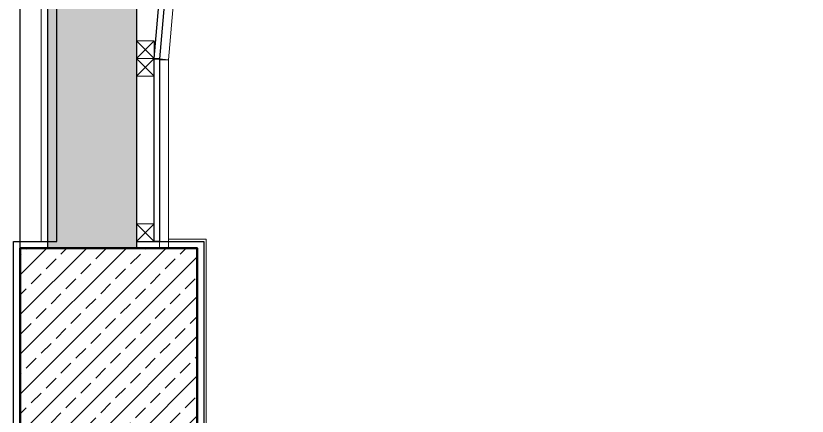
# Model space of a CAD drawing. Extents: x 820 to 5791, y 1495 to 5010.
# Drawn here: x 2728.6 to 2907.5, y 2162 to 2252.6 of the extents above; entities that cross this region are included whole.
import ezdxf

# ---------------------------------------------------------------- set-up
doc = ezdxf.new("R2010")
doc.units = 0
doc.header["$LTSCALE"] = 20
doc.linetypes.add('CACHE', pattern=[0.375, 0.25, -0.125])
for name, color, linetype in [('2_V_Wall', 43, 'CONTINUOUS'), ('2_V_Wall_Gasblock', 133, 'CONTINUOUS'), ('2_V_Wall_Gypsumboard_Fire', 232, 'CONTINUOUS'), ('Kiriş', 7, 'CONTINUOUS'), ('TARAMA', 8, 'CONTINUOUS')]:
    doc.layers.add(name, color=color, linetype=linetype)
for name, color, linetype, lineweight in [('3_V_Profile_Metal', 141, 'CONTINUOUS', 15), ('_00_TT_PLASTER INTERIOR', 60, 'CONTINUOUS', 0), ('_00_TT_WALL LOBBY CERAMIC TILE BIG SIZE', 40, 'CONTINUOUS', 0), ('KOLON', 7, 'CONTINUOUS', 50)]:
    doc.layers.add(name, color=color, linetype=linetype, lineweight=lineweight)
doc.layers.add('_00_TT_AREA', color=140, linetype='CONTINUOUS', plot=False)

msp = doc.modelspace()

# ---------------------------------------------------------------- hatches: boundary and pattern name
at = {"layer": '2_V_Wall_Gasblock'}
h = msp.add_hatch(dxfattribs=at)
h.set_pattern_fill('DASH', color=256, style=0)
h.set_pattern_definition([(0, (-86493.855, 6132.47), (3.175, 3.175), [3.175, -3.175])])
h.paths.add_polyline_path([(2735.84, 2775.03), (2755.84, 2775.03), (2755.84, 2200.04), (2735.84, 2200.04)])
at = {"layer": 'TARAMA'}
h = msp.add_hatch(dxfattribs=at)
h.set_pattern_fill('ANSI33', color=256)
h.set_pattern_definition([(45, (5164.587, -4629.65), (-4.490128, 4.490128), []), (45, (5169.077, -4629.65), (-4.490128, 4.490128), [3.175, -1.5875])])
h.paths.add_polyline_path([(2729.59, 2200.04), (2769.59, 2200.04), (2769.59, 2100.04), (2729.59, 2100.04)])

# ---------------------------------------------------------------- linework, layer by layer
at = {"layer": '2_V_Wall'}
msp.add_lwpolyline([(2735.84, 2775.03), (2755.84, 2775.03), (2755.84, 2200.04), (2735.84, 2200.04)], close=True, dxfattribs=at)
at = {"layer": '2_V_Wall_Gypsumboard_Fire'}
for points in [[(2767.43, 2315.67), (2761.09, 2242.82), (2759.84, 2242.93), (2766.18, 2315.78)], [(2761.09, 2242.82), (2761.09, 2201.55), (2759.84, 2201.55), (2759.84, 2242.82)]]:
    msp.add_lwpolyline(points, close=True, dxfattribs=at)
at = {"layer": '3_V_Profile_Metal'}
for points in [[(2755.84, 2246.94), (2755.84, 2242.94), (2759.84, 2242.94), (2759.84, 2246.94), (2755.84, 2246.94), (2759.84, 2242.94), (2755.84, 2242.94), (2759.84, 2246.94)], [(2755.84, 2238.94), (2755.84, 2242.94), (2759.84, 2242.94), (2759.84, 2238.94), (2755.84, 2238.94), (2759.84, 2242.94), (2755.84, 2242.94), (2759.84, 2238.94)], [(2755.84, 2201.55), (2755.84, 2205.55), (2759.84, 2205.55), (2759.84, 2201.55), (2755.84, 2201.55), (2759.84, 2205.55), (2755.84, 2205.55), (2759.84, 2201.55)]]:
    msp.add_lwpolyline(points, dxfattribs=at)
at = {"layer": '_00_TT_AREA'}
msp.add_lwpolyline([(2728.09, 2915.05), (2595.68, 2915.05), (2595.68, 2121.54), (2728.09, 2121.54), (2728.09, 2201.54), (2737.84, 2201.55), (2737.84, 2776.54), (2740.46, 2776.54), (2740.46, 2858.54), (2737.84, 2858.55), (2737.84, 2905.05), (2728.09, 2905.05)], close=True, dxfattribs=at)
msp.add_lwpolyline([(3753.68, 2904.97), (2861.67, 2904.97), (2861.67, 2906.55), (2767.15, 2906.55), (2767.14, 2905.03), (2755.84, 2905.03), (2755.84, 2858.54), (2740.46, 2858.54), (2740.46, 2776.54), (2755.84, 2776.54), (2755.84, 2201.55), (2771.09, 2201.54), (2771.09, 2100.04), (3403.39, 2100.04)], dxfattribs=at)
at = {"layer": '_00_TT_PLASTER INTERIOR'}
for points in [[(2734.34, 2775.03), (2734.34, 2201.55), (2728.09, 2201.54), (2728.09, 2121.54), (2595.68, 2121.54), (2595.68, 2915.05), (2728.09, 2915.05), (2728.09, 2905.05), (2734.34, 2905.05), (2734.34, 2860.05)], [(2771.09, 2100.04), (2771.09, 2201.54), (2755.84, 2201.55)]]:
    msp.add_lwpolyline(points, dxfattribs=at)
at = {"layer": '_00_TT_WALL LOBBY CERAMIC TILE BIG SIZE'}
for points in [[(2763.08, 2242.65), (2761.09, 2242.82), (2767.6, 2317.66), (2769.59, 2317.49)], [(2761.08, 2242.65), (2763.08, 2242.65), (2763.08, 2200.04), (2761.08, 2200.04)]]:
    msp.add_lwpolyline(points, close=True, dxfattribs=at)
for points in [[(2763.08, 2202.04), (2771.59, 2202.04), (2771.59, 2100.04)], [(2763.08, 2200.04), (2769.59, 2200.04), (2769.59, 2100.04)]]:
    msp.add_lwpolyline(points, dxfattribs=at)
at = {"layer": 'Kiriş', "color": 4, "linetype": 'CACHE', "lineweight": -3, "ltscale": 50}
msp.add_lwpolyline([(2754.59, 2200.04), (2729.59, 2200.04), (2729.59, 2906.55), (2754.59, 2906.55)], close=True, dxfattribs=at)
at = {"layer": 'KOLON'}
msp.add_lwpolyline([(2729.59, 2200.04), (2769.59, 2200.04), (2769.59, 2100.04), (2729.59, 2100.04)], close=True, dxfattribs=at)

doc.saveas('drawing.dxf')
